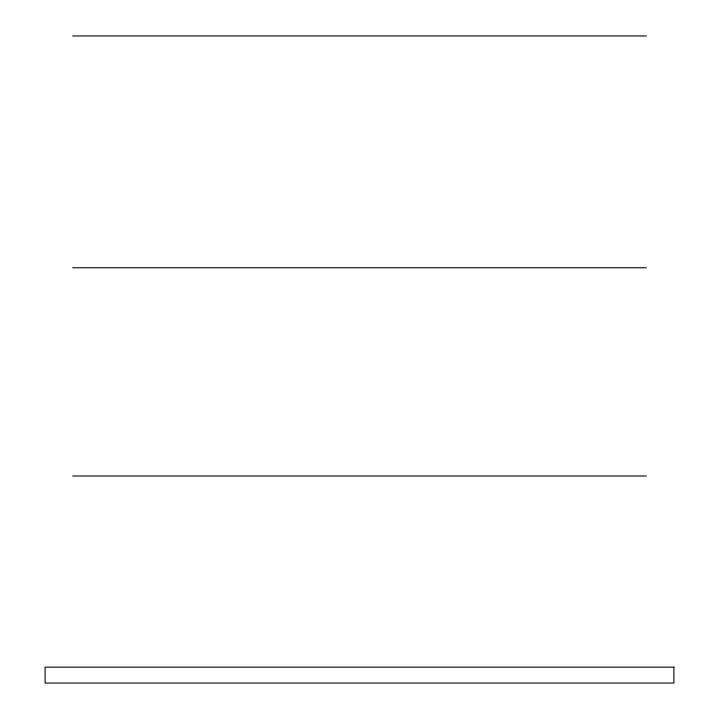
<?xml version="1.0" encoding="UTF-8"?>
<svg xmlns="http://www.w3.org/2000/svg" width="719" height="719" viewBox="0 0 719 719"><rect width="100%" height="100%" fill="white"/><g stroke="black" fill="none" stroke-linecap="round" stroke-linejoin="round"><path stroke-width="1.08" d="M72.682 35.95L646.318 35.95M72.682 267.765L646.318 267.765M72.682 475.996L646.318 475.996M673.892 667.151L45.108 667.151L45.108 683.05L673.892 683.05L673.892 667.151"/></g></svg>
